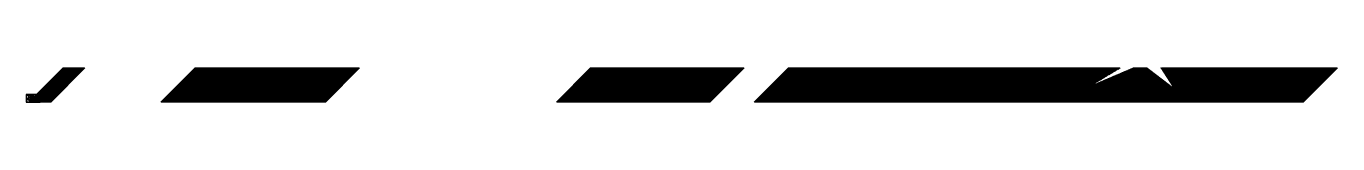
# Model space of a CAD drawing. Header units: millimetres. Extents: x 0 to 21438, y 0 to 560.
import ezdxf

# ---------------------------------------------------------------- set-up
doc = ezdxf.new("R2010")
doc.units = ezdxf.units.MM
doc.layers.add('штриховки', color=86, linetype='Continuous', lineweight=20)

msp = doc.modelspace()

# ---------------------------------------------------------------- hatches: boundary and pattern name
at = {"layer": 'штриховки', "true_color": 0x636466}
h = msp.add_hatch(dxfattribs=at)
h.set_pattern_fill('ANSI31', color=251)
h.set_pattern_definition([(45, (161035.821, 243088.5574), (-2.24506403, 2.24506403), [])])
h.paths.add_polyline_path([(5273, 560), (2759, 560), (2199, 0), (4713, 0)])
h.paths.add_polyline_path([(963, 560), (603, 560), (43, 0), (403, 0)])
h.paths.add_polyline_path([(5453, 560), (5273, 560), (4713, 0), (4893, 0)])
h.paths.add_polyline_path([(18545, 560), (18753, 233), (18326, 560), (18099, 560), (17352, 241), (17881, 560), (12457, 560), (11897, 0), (20878, 0), (21438, 560)])
h.paths.add_polyline_path([(11739, 560), (9224, 560), (8664, 0), (11179, 0)])

# ---------------------------------------------------------------- linework, layer by layer
at = {"lineweight": 30}
msp.add_lwpolyline([(0, 125), (0, 0), (229, 0), (229, 125), (0, 125)], dxfattribs=at)
for points in [[(90, 5), (149, 5), (149, 7), (150, 7), (150, 5), (174, 5), (174, 30), (175, 30), (175, 5), (224, 5), (224, 42), (175, 42), (175, 38), (174, 38), (174, 42), (170, 42), (170, 43), (224, 43), (224, 61), (213, 61), (213, 85), (216, 85), (216, 84), (214, 84), (214, 65), (224, 65), (224, 84), (222, 84), (222, 85), (224, 85), (224, 120), (196, 120), (196, 112), (195, 112), (195, 120), (149, 120), (149, 65), (195, 65), (195, 104), (196, 104), (196, 65), (205, 65), (205, 61), (160, 61), (160, 56), (159, 56), (159, 61), (141, 61), (141, 65), (148, 65), (148, 84), (143, 84), (143, 85), (148, 85), (148, 120), (114, 120), (114, 116), (113, 116), (113, 120), (93, 120), (93, 100), (95, 100), (95, 99), (93, 99), (93, 65), (94, 65), (94, 61), (60, 61), (60, 65), (62, 65), (62, 66), (66, 66), (66, 65), (89, 65), (89, 120), (66, 120), (66, 77), (62, 77), (62, 120), (45, 120), (45, 101), (43, 101), (43, 104), (29, 104), (29, 120), (5, 120), (5, 65), (43, 65), (43, 93), (45, 93), (45, 65), (50, 65), (50, 61), (46, 61), (46, 56), (45, 56), (45, 61), (5, 61), (5, 43), (45, 43), (45, 47), (46, 47), (46, 25), (48, 25), (48, 24), (45, 24), (45, 42), (5, 42), (5, 5), (60, 5), (60, 24), (58, 24), (58, 25), (60, 25), (60, 30), (61, 30), (61, 5), (89, 5), (89, 42), (61, 42), (61, 40), (60, 40), (60, 42), (58, 42), (58, 43), (159, 43), (159, 46), (160, 46), (160, 43), (162, 43), (162, 42), (150, 42), (150, 15), (149, 15), (149, 42), (90, 42), (90, 5)], [(45, 42), (42, 42)], [(103, 65), (103, 70), (104, 70), (104, 65), (113, 65), (113, 81), (104, 81), (104, 76), (103, 76), (103, 88), (104, 88), (104, 82), (113, 82), (113, 99), (104, 99), (104, 94), (103, 94), (103, 99), (101, 99), (101, 100), (113, 100), (113, 108), (114, 108), (114, 85), (135, 85), (135, 84), (114, 84), (114, 65), (133, 65), (133, 61), (103, 61), (103, 65)]]:
    msp.add_lwpolyline(points)

doc.saveas('drawing.dxf')
